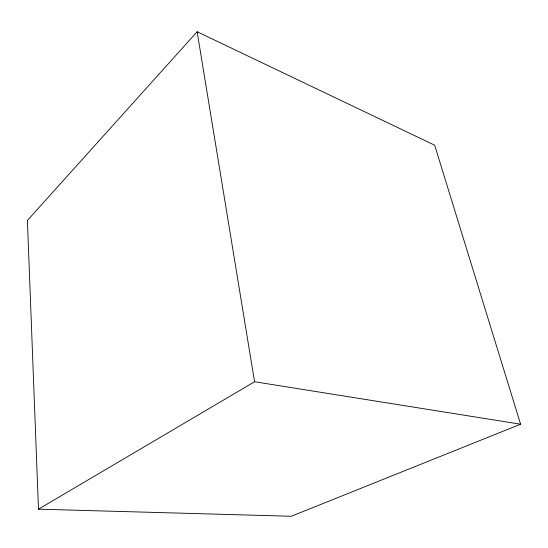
<?xml version="1.0" encoding="UTF-8"?>
<svg xmlns="http://www.w3.org/2000/svg" width="548" height="548" viewBox="0 0 548 548"><rect width="100%" height="100%" fill="white"/><g stroke="black" fill="none" stroke-linecap="round" stroke-linejoin="round"><path stroke-width="0.82" d="M197.129 31.743L27.4 220.447L38.483 509.174L291.317 516.257L520.6 424.207L434.667 145.206L197.129 31.743L254.56 381.744L38.483 509.174M254.56 381.744L520.6 424.207"/></g></svg>
